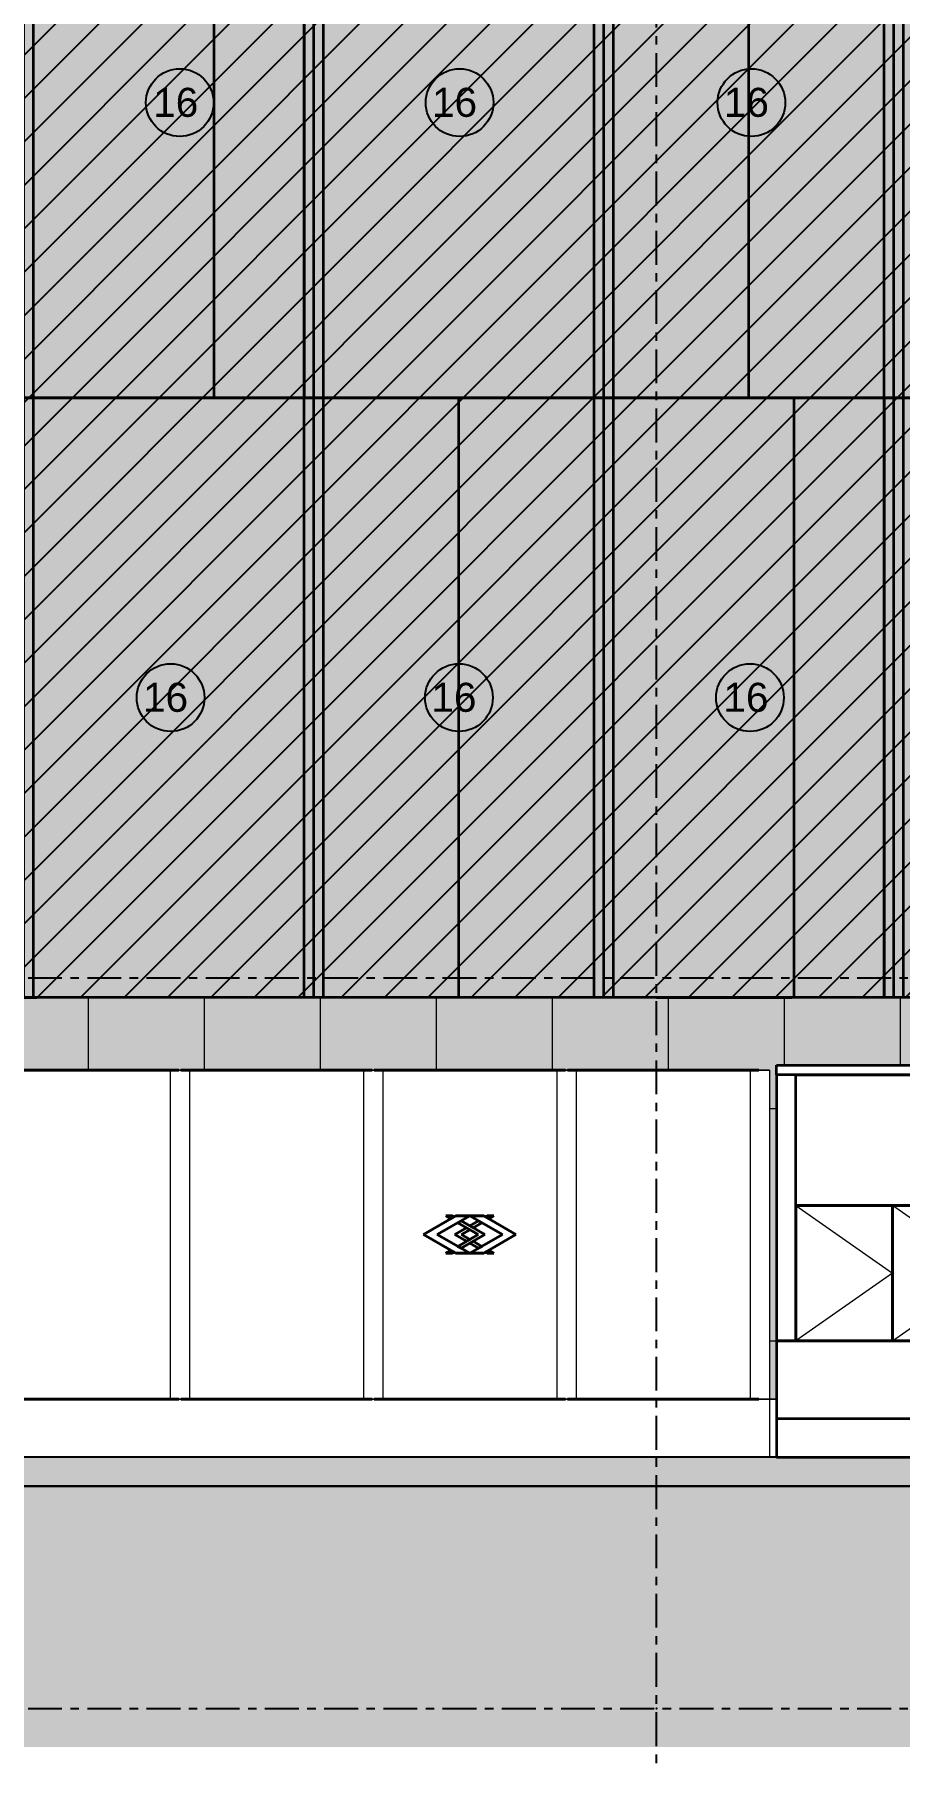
# Model space of a CAD drawing. Header units: millimetres. Extents: x -1379 to 1385823, y -4884429 to 548763.
# Drawn here: x 561777 to 566250, y -2345245 to -2336324 of the extents above; entities that cross this region are included whole.
import ezdxf
from ezdxf.enums import TextEntityAlignment as Align

# ---------------------------------------------------------------- set-up
doc = ezdxf.new("R2010")
doc.units = ezdxf.units.MM
doc.linetypes.add('CENTER', pattern=[50.8, 31.75, -6.35, 6.35, -6.35])
doc.linetypes.add('TA_GL_000.70000', pattern=[1.925, 0.7, -0.175, 0.175, -0.175, 0.7])
for name, color, linetype in [('000 - 0_SYM_DWG_GRIDLINE_MAIN_COLOR_251', 7, 'Continuous'), ('000 - 0_SYM_DWG_SLOPE-SYM_TEXT_COLOR_3', 7, 'Continuous'), ('000 - CONCRETE_COL_HATCH_', 7, 'Continuous'), ('000 - EXISTING_PRECAST_MAIN_COLOR_3', 7, 'Continuous'), ('000 - GRID', 7, 'CENTER')]:
    doc.layers.add(name, color=color, linetype=linetype)
for name, color, linetype, lineweight in [('A-ANNO-IDEN', 7, 'Continuous', 25), ('A-COLS-E', 7, 'Continuous', 35), ('A-DETL', 7, 'Continuous', 70), ('A-DETL-GENF', 7, 'Continuous', 35), ('A-DETL-THIN', 7, 'Continuous', 25), ('A-FLOR-E', 7, 'Continuous', 35), ('A-FLOR-FNSH', 7, 'Continuous', 70), ('A-FLOR-PATT', 7, 'Continuous', 70), ('A-GLAZ-CURT', 7, 'Continuous', 35), ('A-GLAZ-CWMG', 7, 'Continuous', 35), ('A-WALL-PATT', 7, 'Continuous', 70), ('I-WALL-E', 7, 'Continuous', 50), ('Q-CASE', 7, 'Continuous', 35), ('Q-CASE-HDLN', 7, 'Continuous', 9), ('WALL-E', 7, 'Continuous', 50)]:
    doc.layers.add(name, color=color, linetype=linetype, lineweight=lineweight)
doc.styles.add('ARIAL', font='arial.ttf')
doc.styles.add('TA', font='', dxfattribs={"height": 4.5})
doc.styles.get('TA').set_extended_font_data('Cordia New')

# ---------------------------------------------------------------- blocks, each defined once
blk = doc.blocks.new('DPA_Rectangular - 300 x 700mm-3612791-IV01 - ELEVATION 2')
at = {"layer": 'A-COLS-E', "color": 7}
for p, q in [((-2306137.7, 103675), (-2306037.7, 103675)), ((-2306037.7, 103675), (-2306137.7, 103675)), ((-2305537.7, 103675), (-2305437.7, 103675)), ((-2305437.7, 103675), (-2305537.7, 103675))]:
    blk.add_line(p, q, dxfattribs=at)
blk = doc.blocks.new('DPA_Rectangular - 300 x 700mm-5176290-IV01 - ELEVATION 2')
at = {"layer": 'A-COLS-E', "color": 7}
for p, q in [((-2310042.7, 103675), (-2309342.7, 103675)), ((-2309342.7, 103675), (-2310042.7, 103675))]:
    blk.add_line(p, q, dxfattribs=at)
blk = doc.blocks.new('DPA_Rectangular - 300 x 700mm-V20-IV01 - ELEVATION 2')
at = {"layer": 'A-COLS-E', "color": 7}
for p, q in [((-2301042.7, 103675), (-2300342.7, 103675)), ((-2300342.7, 103675), (-2301042.7, 103675))]:
    blk.add_line(p, q, dxfattribs=at)
blk = doc.blocks.new('DPA_FREESTANDING FH-FDC - _L_1200 X _D_600 _H_900MM-4081730-IV01 - ELEVATION 2')
at = {"layer": 'Q-CASE', "color": 7}
for p, q in [((-2305517.9, 103325), (-2304317.9, 103325)), ((-2305517.9, 103275), (-2305517.9, 103325)), ((-2304317.9, 103275), (-2304317.9, 103325)), ((-2305417.9, 103275), (-2305517.9, 103275)), ((-2305517.9, 103275), (-2305517.9, 101900)), ((-2304317.9, 103275), (-2305517.9, 103275)), ((-2304417.9, 103275), (-2305417.9, 103275)), ((-2305417.9, 101900), (-2305417.9, 103275)), ((-2305417.9, 103275), (-2304417.9, 103275)), ((-2304417.9, 103275), (-2304417.9, 101900)), ((-2304317.9, 103275), (-2304417.9, 103275)), ((-2304317.9, 101900), (-2304317.9, 103275)), ((-2305417.9, 102600), (-2304417.9, 102600)), ((-2304917.9, 102600), (-2305417.9, 102600)), ((-2305417.9, 102600), (-2305417.9, 101900)), ((-2304417.9, 102600), (-2304917.9, 102600)), ((-2304917.9, 102600), (-2304917.9, 101900)), ((-2304917.9, 101900), (-2304917.9, 102600)), ((-2304417.9, 101900), (-2304417.9, 102600)), ((-2304317.9, 101900), (-2305517.9, 101900)), ((-2305517.9, 101900), (-2305517.9, 101300)), ((-2304317.9, 101900), (-2305517.9, 101900)), ((-2305517.9, 101900), (-2305517.9, 101500)), ((-2305517.9, 101900), (-2305417.9, 101900)), ((-2305417.9, 101900), (-2304417.9, 101900)), ((-2305417.9, 101900), (-2304917.9, 101900)), ((-2304917.9, 101900), (-2304417.9, 101900)), ((-2304417.9, 101900), (-2304317.9, 101900)), ((-2304317.9, 101300), (-2304317.9, 101900)), ((-2304317.9, 101500), (-2304317.9, 101900)), ((-2305517.9, 101500), (-2304317.9, 101500)), ((-2305517.9, 101300), (-2304317.9, 101300)), ((-2305517.9, 101300), (-2304317.9, 101300)), ((-2305517.9, 101300), (-2304317.9, 101300))]:
    blk.add_line(p, q, dxfattribs=at)
at = {"layer": 'Q-CASE-HDLN', "color": 7}
for p, q in [((-2305417.9, 102600), (-2304917.9, 102250)), ((-2304417.9, 102250), (-2304917.9, 102600)), ((-2304917.9, 102250), (-2305417.9, 101900)), ((-2304917.9, 101900), (-2304417.9, 102250))]:
    blk.add_line(p, q, dxfattribs=at)
blk = doc.blocks.new('Rectangular Mullion - Mullion_H-Beam-5464833-IV01 - ELEVATION 2')
at = {"layer": 'A-GLAZ-CWMG', "color": 7, "lineweight": 9}
for p, q in [((-2305653.5, 103300), (-2305608.5, 103300)), ((-2305608.5, 103300), (-2305653.5, 103300)), ((-2305653.5, 103300), (-2305553.5, 103300)), ((-2305553.5, 103300), (-2305653.5, 103300)), ((-2305653.5, 103300), (-2305653.5, 101600)), ((-2305653.5, 103300), (-2305653.5, 101600)), ((-2305553.5, 103300), (-2305598.5, 103300)), ((-2305598.5, 103300), (-2305553.5, 103300)), ((-2305553.5, 103300), (-2305553.5, 101600)), ((-2305553.5, 103300), (-2305553.5, 101600)), ((-2305553.5, 103300), (-2305553.5, 101600)), ((-2305553.5, 103300), (-2305553.5, 101600)), ((-2305653.5, 101600), (-2305553.5, 101600)), ((-2305553.5, 101600), (-2305653.5, 101600)), ((-2305653.5, 101600), (-2305608.5, 101600)), ((-2305608.5, 101600), (-2305653.5, 101600)), ((-2305553.5, 101600), (-2305598.5, 101600)), ((-2305598.5, 101600), (-2305553.5, 101600))]:
    blk.add_line(p, q, dxfattribs=at)
blk = doc.blocks.new('Curtain Panel Precast - Precast-5464831-IV01 - ELEVATION 2')
at = {"layer": 'A-GLAZ-CURT', "color": 7}
for p, q in [((-2305608.5, 103300), (-2306598.5, 103300)), ((-2306598.5, 103300), (-2305608.5, 103300)), ((-2305608.5, 101600), (-2306598.5, 101600)), ((-2306598.5, 101600), (-2305608.5, 101600))]:
    blk.add_line(p, q, dxfattribs=at)
blk = doc.blocks.new('Curtain Panel Precast - Precast w MRTA Logo-5466455-IV01 - ELEVATION 2')
at = {"layer": 'A-GLAZ-CURT', "color": 7}
for p, q in [((-2306608.5, 103300), (-2307598.5, 103300)), ((-2307598.5, 103300), (-2306608.5, 103300)), ((-2307175.4, 102547), (-2307342.5, 102450)), ((-2307342.5, 102450), (-2307175.4, 102547)), ((-2307272.4, 102450), (-2307103.5, 102547)), ((-2307103.5, 102547), (-2307272.4, 102450)), ((-2307193, 102547), (-2307228.3, 102547)), ((-2307228.3, 102547), (-2307201.8, 102531.7)), ((-2307201.8, 102531.7), (-2307228.3, 102547)), ((-2307228.3, 102547), (-2307193, 102547)), ((-2307201.8, 102531.7), (-2307184.2, 102541.9)), ((-2307184.2, 102541.9), (-2307201.8, 102531.7)), ((-2307184.2, 102541.9), (-2307193, 102547)), ((-2307193, 102547), (-2307184.2, 102541.9)), ((-2307103.5, 102547), (-2307175.4, 102547)), ((-2307175.4, 102547), (-2307103.5, 102547)), ((-2307148.4, 102521.2), (-2307166.1, 102511)), ((-2307166.1, 102511), (-2307148.4, 102521.2)), ((-2307166.1, 102511), (-2307060.7, 102450)), ((-2307060.7, 102450), (-2307166.1, 102511)), ((-2307025.4, 102450), (-2307148.4, 102521.2)), ((-2307148.4, 102521.2), (-2307025.4, 102450)), ((-2307031.7, 102547), (-2307103.5, 102547)), ((-2307103.5, 102547), (-2306934.7, 102450)), ((-2306934.7, 102450), (-2307103.5, 102547)), ((-2307103.5, 102547), (-2307031.7, 102547)), ((-2307058.7, 102521.2), (-2307103.5, 102495.2)), ((-2307103.5, 102495.2), (-2307058.7, 102521.2)), ((-2307103.5, 102495.2), (-2307085.7, 102484.9)), ((-2307085.7, 102484.9), (-2307103.5, 102495.2)), ((-2307085.7, 102484.9), (-2307040.8, 102511)), ((-2307040.8, 102511), (-2307085.7, 102484.9)), ((-2307040.8, 102511), (-2307058.7, 102521.2)), ((-2307058.7, 102521.2), (-2307040.8, 102511)), ((-2306864.6, 102450), (-2307031.7, 102547)), ((-2307031.7, 102547), (-2306864.6, 102450)), ((-2307014.1, 102547), (-2307022.9, 102541.9)), ((-2307022.9, 102541.9), (-2307014.1, 102547)), ((-2307022.9, 102541.9), (-2307005.2, 102531.7)), ((-2307005.2, 102531.7), (-2307022.9, 102541.9)), ((-2306978.8, 102547), (-2307014.1, 102547)), ((-2307014.1, 102547), (-2306978.8, 102547)), ((-2307005.2, 102531.7), (-2306978.8, 102547)), ((-2306978.8, 102547), (-2307005.2, 102531.7)), ((-2307342.5, 102450), (-2307175.4, 102353)), ((-2307175.4, 102353), (-2307342.5, 102450)), ((-2307103.5, 102353), (-2307272.4, 102450)), ((-2307272.4, 102450), (-2307103.5, 102353)), ((-2307121.2, 102485), (-2307181.6, 102450)), ((-2307181.6, 102450), (-2307121.2, 102485)), ((-2307181.6, 102450), (-2307121.2, 102415)), ((-2307121.2, 102415), (-2307181.6, 102450)), ((-2307060.7, 102450), (-2307166.1, 102389)), ((-2307166.1, 102389), (-2307060.7, 102450)), ((-2307148.4, 102378.8), (-2307025.4, 102450)), ((-2307025.4, 102450), (-2307148.4, 102378.8)), ((-2307146.3, 102450), (-2307103.6, 102474.8)), ((-2307103.6, 102474.8), (-2307146.3, 102450)), ((-2307103.6, 102425.2), (-2307146.3, 102450)), ((-2307146.3, 102450), (-2307103.6, 102425.2)), ((-2307103.6, 102474.8), (-2307121.2, 102485)), ((-2307121.2, 102485), (-2307103.6, 102474.8)), ((-2307121.2, 102415), (-2307103.6, 102425.2)), ((-2307103.6, 102425.2), (-2307121.2, 102415)), ((-2306934.7, 102450), (-2307103.5, 102353)), ((-2307103.5, 102353), (-2306934.7, 102450)), ((-2307085.7, 102415.1), (-2307103.5, 102404.8)), ((-2307103.5, 102404.8), (-2307085.7, 102415.1)), ((-2307103.5, 102404.8), (-2307058.7, 102378.8)), ((-2307058.7, 102378.8), (-2307103.5, 102404.8)), ((-2307040.8, 102389), (-2307085.7, 102415.1)), ((-2307085.7, 102415.1), (-2307040.8, 102389)), ((-2307031.6, 102353), (-2306864.6, 102450)), ((-2306864.6, 102450), (-2307031.6, 102353)), ((-2307201.8, 102368.3), (-2307228.3, 102353)), ((-2307228.3, 102353), (-2307201.8, 102368.3)), ((-2307228.3, 102353), (-2307193, 102353)), ((-2307193, 102353), (-2307228.3, 102353)), ((-2307184.2, 102358.1), (-2307201.8, 102368.3)), ((-2307201.8, 102368.3), (-2307184.2, 102358.1)), ((-2307193, 102353), (-2307184.2, 102358.1)), ((-2307184.2, 102358.1), (-2307193, 102353)), ((-2307175.4, 102353), (-2307103.5, 102353)), ((-2307103.5, 102353), (-2307175.4, 102353)), ((-2307166.1, 102389), (-2307148.4, 102378.8)), ((-2307148.4, 102378.8), (-2307166.1, 102389)), ((-2307103.5, 102353), (-2307031.6, 102353)), ((-2307031.6, 102353), (-2307103.5, 102353)), ((-2307058.7, 102378.8), (-2307040.8, 102389)), ((-2307040.8, 102389), (-2307058.7, 102378.8)), ((-2307005.2, 102368.3), (-2307022.9, 102358.1)), ((-2307022.9, 102358.1), (-2307005.2, 102368.3)), ((-2307022.9, 102358.1), (-2307014.1, 102353)), ((-2307014.1, 102353), (-2307022.9, 102358.1)), ((-2307014.1, 102353), (-2306978.8, 102353)), ((-2306978.8, 102353), (-2307014.1, 102353)), ((-2306978.8, 102353), (-2307005.2, 102368.3)), ((-2307005.2, 102368.3), (-2306978.8, 102353)), ((-2306608.5, 101600), (-2307598.5, 101600)), ((-2307598.5, 101600), (-2306608.5, 101600))]:
    blk.add_line(p, q, dxfattribs=at)
blk = doc.blocks.new('Rectangular Mullion - Mullion_Beam 300x700-5462458-IV01 - ELEVATION 2')
at = {"layer": 'A-GLAZ-CWMG', "color": 7, "lineweight": 9}
blk.add_line((-2309603.5, 101600), (-2310603.5, 101600), dxfattribs=at)
blk.add_line((-2309603.5, 101600), (-2310603.5, 101600), dxfattribs=at)
blk = doc.blocks.new('Rectangular Mullion - Mullion_Beam 300x700-5466502-IV01 - ELEVATION 2')
at = {"layer": 'A-GLAZ-CWMG', "color": 7, "lineweight": 9}
for q in [(-2306603.5, 101600), (-2306603.5, 101600), (-2305553.5, 101300)]:
    blk.add_line((-2305553.5, 101600), q, dxfattribs=at)
blk = doc.blocks.new('Rectangular Mullion - Mullion_H-Beam-5464829-IV01 - ELEVATION 2')
at = {"layer": 'A-GLAZ-CWMG', "color": 7, "lineweight": 9}
for p, q in [((-2306653.5, 103300), (-2306608.5, 103300)), ((-2306608.5, 103300), (-2306653.5, 103300)), ((-2306653.5, 103300), (-2306553.5, 103300)), ((-2306553.5, 103300), (-2306653.5, 103300)), ((-2306653.5, 103300), (-2306653.5, 101600)), ((-2306653.5, 103300), (-2306653.5, 101600)), ((-2306553.5, 103300), (-2306598.5, 103300)), ((-2306598.5, 103300), (-2306553.5, 103300)), ((-2306553.5, 103300), (-2306553.5, 101600)), ((-2306553.5, 103300), (-2306553.5, 101600)), ((-2306653.5, 101600), (-2306553.5, 101600)), ((-2306553.5, 101600), (-2306653.5, 101600)), ((-2306653.5, 101600), (-2306608.5, 101600)), ((-2306608.5, 101600), (-2306653.5, 101600)), ((-2306553.5, 101600), (-2306598.5, 101600)), ((-2306598.5, 101600), (-2306553.5, 101600))]:
    blk.add_line(p, q, dxfattribs=at)
blk = doc.blocks.new('DPA_Curved type A 1 - Curved Type A-V115-IV01 - ELEVATION 2')
at = {"layer": 'A-DETL', "color": 7, "lineweight": 9}
blk.add_line((-2303409.7, 103675), (-2303409.7, 106775), dxfattribs=at)
at = {"layer": 'A-GLAZ-CURT', "color": 7}
for p, q in [((-2304909.7, 106775), (-2304859.7, 106775)), ((-2304909.7, 103675), (-2304909.7, 106775)), ((-2304859.7, 106775), (-2303459.7, 106775)), ((-2304859.7, 103675), (-2304859.7, 106775)), ((-2304859.7, 103675), (-2304859.7, 106775)), ((-2303459.7, 106775), (-2303409.7, 106775)), ((-2303459.7, 103675), (-2303459.7, 106775)), ((-2303459.7, 103675), (-2303459.7, 106775)), ((-2304859.7, 103675), (-2304909.7, 103675)), ((-2303459.7, 103675), (-2304859.7, 103675)), ((-2303409.7, 103675), (-2303459.7, 103675))]:
    blk.add_line(p, q, dxfattribs=at)
blk = doc.blocks.new('DPA_Curved type C_Left 1 - Curved Type C_Left-V116-IV01 - ELEVATION 2')
at = {"layer": 'A-DETL', "color": 7, "lineweight": 9}
blk.add_line((-2304909.7, 103675), (-2304909.7, 106775), dxfattribs=at)
at = {"layer": 'A-GLAZ-CURT', "color": 7}
for p, q in [((-2306409.7, 106775), (-2306359.7, 106775)), ((-2306409.7, 103675), (-2306409.7, 106775)), ((-2306359.7, 106775), (-2305426.4, 106775)), ((-2306359.7, 103675), (-2306359.7, 106775)), ((-2306359.7, 103675), (-2306359.7, 106775)), ((-2305426.4, 106775), (-2304959.7, 106775)), ((-2305426.4, 103675), (-2305426.4, 106775)), ((-2304959.7, 106775), (-2304909.7, 106775)), ((-2304959.7, 106775), (-2304959.7, 103675)), ((-2304959.7, 103675), (-2304959.7, 106775)), ((-2306359.7, 103675), (-2306409.7, 103675)), ((-2305426.4, 103675), (-2306359.7, 103675)), ((-2304959.7, 103675), (-2305426.4, 103675)), ((-2304909.7, 103675), (-2304959.7, 103675))]:
    blk.add_line(p, q, dxfattribs=at)
blk = doc.blocks.new('DPA_Curved type B 1 - Curved Type B-V100-IV01 - ELEVATION 2')
at = {"layer": 'A-DETL', "color": 7, "lineweight": 9}
blk.add_line((-2306409.7, 103675), (-2306409.7, 106775), dxfattribs=at)
at = {"layer": 'A-GLAZ-CURT', "color": 7}
for p, q in [((-2307909.7, 106775), (-2307859.7, 106775)), ((-2307909.7, 103675), (-2307909.7, 106775)), ((-2307859.7, 106775), (-2307159.7, 106775)), ((-2307859.7, 103675), (-2307859.7, 106775)), ((-2307859.7, 103675), (-2307859.7, 106775)), ((-2307159.7, 106775), (-2306459.7, 106775)), ((-2307159.7, 103675), (-2307159.7, 106775)), ((-2306459.7, 106775), (-2306409.7, 106775)), ((-2306459.7, 103675), (-2306459.7, 106775)), ((-2306459.7, 103675), (-2306459.7, 106775)), ((-2307859.7, 103675), (-2307909.7, 103675)), ((-2307159.7, 103675), (-2307859.7, 103675)), ((-2306459.7, 103675), (-2307159.7, 103675)), ((-2306409.7, 103675), (-2306459.7, 103675))]:
    blk.add_line(p, q, dxfattribs=at)
blk = doc.blocks.new('DPA_Curved type C_Left 1 - Curved Type C_Left-V117-IV01 - ELEVATION 2')
at = {"layer": 'A-DETL', "color": 7, "lineweight": 9}
blk.add_line((-2303409.7, 106775), (-2303409.7, 109825), dxfattribs=at)
at = {"layer": 'A-GLAZ-CURT', "color": 7}
for p, q in [((-2304909.7, 109825), (-2304859.7, 109825)), ((-2304909.7, 106775), (-2304909.7, 109825)), ((-2304859.7, 109825), (-2303926.4, 109825)), ((-2304859.7, 106775), (-2304859.7, 109825)), ((-2304859.7, 106775), (-2304859.7, 109825)), ((-2303926.4, 109825), (-2303459.7, 109825)), ((-2303926.4, 106775), (-2303926.4, 109825)), ((-2303459.7, 109825), (-2303409.7, 109825)), ((-2303459.7, 109825), (-2303459.7, 106775)), ((-2303459.7, 106775), (-2303459.7, 109825)), ((-2304859.7, 106775), (-2304909.7, 106775)), ((-2303926.4, 106775), (-2304859.7, 106775)), ((-2303459.7, 106775), (-2303926.4, 106775)), ((-2303409.7, 106775), (-2303459.7, 106775))]:
    blk.add_line(p, q, dxfattribs=at)
blk = doc.blocks.new('DPA_Curved type B 1 - Curved Type B-V118-IV01 - ELEVATION 2')
at = {"layer": 'A-DETL', "color": 7, "lineweight": 9}
blk.add_line((-2304909.7, 106775), (-2304909.7, 109825), dxfattribs=at)
at = {"layer": 'A-GLAZ-CURT', "color": 7}
for p, q in [((-2306409.7, 109825), (-2306359.7, 109825)), ((-2306409.7, 106775), (-2306409.7, 109825)), ((-2306359.7, 109825), (-2305659.7, 109825)), ((-2306359.7, 106775), (-2306359.7, 109825)), ((-2306359.7, 106775), (-2306359.7, 109825)), ((-2305659.7, 109825), (-2304959.7, 109825)), ((-2305659.7, 106775), (-2305659.7, 109825)), ((-2304959.7, 109825), (-2304909.7, 109825)), ((-2304959.7, 106775), (-2304959.7, 109825)), ((-2304959.7, 106775), (-2304959.7, 109825)), ((-2306359.7, 106775), (-2306409.7, 106775)), ((-2305659.7, 106775), (-2306359.7, 106775)), ((-2304959.7, 106775), (-2305659.7, 106775)), ((-2304909.7, 106775), (-2304959.7, 106775))]:
    blk.add_line(p, q, dxfattribs=at)
blk = doc.blocks.new('DPA_Curved type A 1 - Curved Type A-V119-IV01 - ELEVATION 2')
at = {"layer": 'A-DETL', "color": 7, "lineweight": 9}
blk.add_line((-2306409.7, 106775), (-2306409.7, 109825), dxfattribs=at)
at = {"layer": 'A-GLAZ-CURT', "color": 7}
for p, q in [((-2307909.7, 109825), (-2307859.7, 109825)), ((-2307909.7, 106775), (-2307909.7, 109825)), ((-2307859.7, 109825), (-2306459.7, 109825)), ((-2307859.7, 106775), (-2307859.7, 109825)), ((-2307859.7, 106775), (-2307859.7, 109825)), ((-2306459.7, 109825), (-2306409.7, 109825)), ((-2306459.7, 106775), (-2306459.7, 109825)), ((-2306459.7, 106775), (-2306459.7, 109825)), ((-2307859.7, 106775), (-2307909.7, 106775)), ((-2306459.7, 106775), (-2307859.7, 106775)), ((-2306409.7, 106775), (-2306459.7, 106775))]:
    blk.add_line(p, q, dxfattribs=at)
blk = doc.blocks.new('DPA_TAG_Multi Tags_Specific - Exterior-5922051-IV01 - ELEVATION 2')
at = {"layer": 'A-ANNO-IDEN', "color": 7}
blk.add_circle((-2302740, 108300), 350, dxfattribs=at)
blk = doc.blocks.new('C-1-IV01_REV00_20260605-145254_ELEVATION_2_EX')
at = {"layer": 'A-DETL-GENF', "lineweight": 9}
h = blk.add_hatch(dxfattribs=at)
h.set_pattern_fill('FP_37', style=0, pattern_type=2)
h.set_pattern_definition([(45, (994.86, -1), (0, 449.0128), [317.5, -317.5]), (45, (910.67, 83.17), (0, 449.0128), [317.5, -317.5]), (45, (826.5, 167.36), (0, 449.0128), [317.5, -317.5]), (135, (826.5, 223.5), (-449.0128, 3e-14), [317.5, -317.5]), (135, (910.67, 307.7), (-449.0128, 3e-14), [317.5, -317.5]), (135, (994.86, 391.87), (-449.0128, 3e-14), [317.5, -317.5])])
h.paths.add_polyline_path([(-23297.8, 99801.3), (7193.5, 99801.3), (7193.5, 101149), (-23297.8, 101149)])
at = {"layer": 'A-FLOR-PATT', "lineweight": 35}
blk.add_hatch(color=7, dxfattribs=at).paths.add_polyline_path([(-8052.1, 101149), (7115.2, 101149), (7115.2, 101299), (-12141.1, 101299), (-12141.1, 101149), (-8528.6, 101149)])
at = {"layer": 'A-WALL-PATT', "lineweight": 9}
h = blk.add_hatch(dxfattribs=at)
h.set_pattern_fill('FP_21', style=0, pattern_type=2)
h.set_pattern_definition([(0, (994.86, -1.01), (406.4, 101.6), [33.528, -271.272, 33.528, -271.272, -1625.6]), (0, (994.86, -1.01), (406.4, 101.6), [-609.6, 33.528, -576.072, 33.528, -271.272, -711.2]), (0, (994.86, -1.01), (406.4, 101.6), [-1524, 33.528, -169.672, 33.528, -474.472]), (120, (1147.26, 49.79), (-291.18818, 301.15272), [33.528, -271.272, 33.528, -271.272, -1625.6]), (120, (1147.26, 49.79), (-291.18818, 301.15272), [-609.6, 33.528, -576.072, 33.528, -271.272, -711.2]), (120, (1147.26, 49.79), (-291.18818, 301.15272), [-1524, 33.528, -169.672, 33.528, -474.472]), (240, (1198.06, 252.99), (-115.21182, -402.75272), [33.528, -271.272, 33.528, -271.272, -1625.6]), (240, (1198.06, 252.99), (-115.21182, -402.75272), [-609.6, 33.528, -576.072, 33.528, -271.272, -711.2]), (240, (1198.06, 252.99), (-115.21182, -402.75272), [-1524, 33.528, -169.672, 33.528, -474.472])])
h.paths.add_polyline_path([(-16345, 101324), (-14695.5, 101324), (-14695.5, 101326), (-14110.5, 101326), (-14110.5, 101324), (-12565.4, 101324), (-12565.4, 101599), (-12395.7, 101599), (-12395.7, 103299), (-6220.8, 103299), (-6220.8, 101599), (-6185.2, 101599), (-6185.2, 103324), (-4985.2, 103324), (-4985.2, 101599), (-4945.2, 101599), (-4945.2, 103299), (-760, 103299), (-760, 103674), (-16345, 103674), (-16345, 101360.7)])
h.paths.add_polyline_path([(-16238.1, 101749), (-16238.1, 101799), (-16143.1, 101799), (-16143.1, 101749), (-16151.4, 101749)])
h.paths.add_polyline_path([(-16238.1, 102849), (-16238.1, 102899), (-16143.1, 102899), (-16143.1, 102849), (-16151.4, 102849)])
h = blk.add_hatch(dxfattribs=at)
h.set_pattern_fill('FP_22', style=0, pattern_type=2)
h.set_pattern_definition([(0, (-15745, 100124), (0, 1200), []), (90, (-15745, 100124), (-600, 4e-14), [])])
h.paths.add_polyline_path([(-16345, 101324), (-14695.5, 101324), (-14695.5, 101326), (-14110.5, 101326), (-14110.5, 101324), (-12565.4, 101324), (-12565.4, 101599), (-12395.7, 101599), (-12395.7, 103299), (-6220.8, 103299), (-6220.8, 101599), (-6185.2, 101599), (-6185.2, 103324), (-4985.2, 103324), (-4985.2, 101599), (-4945.2, 101599), (-4945.2, 103299), (-760, 103299), (-760, 103674), (-16345, 103674), (-16345, 101360.7)])
h.paths.add_polyline_path([(-16238.1, 101749), (-16238.1, 101799), (-16143.1, 101799), (-16143.1, 101749), (-16151.4, 101749)])
h.paths.add_polyline_path([(-16238.1, 102849), (-16238.1, 102899), (-16143.1, 102899), (-16143.1, 102849), (-16151.4, 102849)])
at = {"layer": 'A-DETL-THIN', "color": 7}
blk.add_line((7193.5, 101149), (-23297.8, 101149), dxfattribs=at)
at = {"layer": 'A-FLOR-E', "color": 7, "lineweight": 9}
for p, q in [((-15845, 103674), (-6205, 103674)), ((-7425, 103674), (-10310, 103674)), ((-10010, 103674), (-10110, 103674)), ((-10110, 103674), (-7625, 103674)), ((-7625, 103674), (-10010, 103674)), ((-6805, 103674), (-7425, 103674)), ((-7425, 103674), (-6705, 103674)), ((-6705, 103674), (-7425, 103674)), ((-7425, 103674), (-6705, 103674)), ((-6705, 103674), (-7425, 103674)), ((-7425, 103674), (-6805, 103674)), ((-6705, 103674), (-7425, 103674)), ((-7425, 103674), (-6705, 103674)), ((-6705, 103674), (-7425, 103674)), ((-6105, 103674), (-6805, 103674)), ((-6805, 103674), (-6705, 103674)), ((-6205, 103674), (-6105, 103674)), ((-6205, 103674), (-1310, 103674)), ((-1310, 103674), (-6205, 103674)), ((-1710, 103674), (-6105, 103674)), ((-6105, 103674), (-1710, 103674)), ((-11345, 101299), (7093.9, 101299)), ((-4945.2, 101299), (-6220.8, 101299)), ((7093.9, 101149), (-11345, 101149)), ((-6220.8, 101149), (-4945.2, 101149))]:
    blk.add_line(p, q, dxfattribs=at)
at = {"layer": 'A-FLOR-FNSH', "color": 7, "lineweight": 25}
for p, q in [((7115.2, 101299), (-12141.1, 101299)), ((-12141.1, 101149), (7115.2, 101149))]:
    blk.add_line(p, q, dxfattribs=at)
at = {"layer": 'I-WALL-E', "color": 7, "lineweight": 9}
for p, q in [((-760, 103674), (-16345, 103674)), ((-16345, 103674), (-810, 103674)), ((-6705, 103674), (-7425, 103674)), ((-7425, 103674), (-6705, 103674)), ((-810, 103674), (-6205, 103674)), ((-6205, 103674), (-810, 103674)), ((-6220.8, 101299), (-4945.2, 101299)), ((-4945.2, 101299), (-6220.8, 101299))]:
    blk.add_line(p, q, dxfattribs=at)
at = {"layer": 'WALL-E', "color": 7, "lineweight": 9}
for p, q in [((-810, 103674), (-15845, 103674)), ((-15845, 103674), (-810, 103674)), ((-7625, 103674), (-10015, 103674)), ((-10015, 103674), (-7625, 103674)), ((-7625, 103674), (-7425, 103674)), ((-7425, 103674), (-7625, 103674)), ((-6705, 103674), (-7425, 103674)), ((-7425, 103674), (-6705, 103674)), ((-7425, 103674), (-6705, 103674)), ((-7082, 103674), (-7425, 103674)), ((-7425, 103674), (-6705, 103674)), ((-6705, 103674), (-7425, 103674)), ((-7082, 103674), (-7072, 103674)), ((-6705, 103674), (-7072, 103674)), ((-1310, 103674), (-6205, 103674)), ((-6205, 103674), (-1310, 103674)), ((-6205, 103674), (-990, 103674)), ((-5582, 103674), (-6205, 103674)), ((-5582, 103674), (-5572, 103674)), ((-4082, 103674), (-5572, 103674)), ((-11666.3, 101599), (-6185.2, 101599)), ((-6185.2, 101599), (-11542.1, 101599)), ((-6185.2, 101299), (-6185.2, 101599)), ((-6185.2, 101599), (-6185.2, 101299)), ((-11542.1, 101299), (-6185.2, 101299)), ((-6185.2, 101299), (-6220.8, 101299))]:
    blk.add_line(p, q, dxfattribs=at)
at = {"layer": 'A-ANNO-IDEN', "color": 7, "xscale": 0.5, "yscale": 0.5, "zscale": 0.5}
for p in [(1142099.4, 54149), (1143546.2, 54149), (1145055.5, 54149), (1142051.7, 51074), (1143543, 51074), (1145048.2, 51074)]:
    blk.add_blockref('DPA_TAG_Multi Tags_Specific - Exterior-5922051-IV01 - ELEVATION 2', p, dxfattribs=at)
at = {"layer": 'A-COLS-E', "color": 7}
for name, p in [('DPA_Rectangular - 300 x 700mm-5176290-IV01 - ELEVATION 2', (2299332.7, -1)), ('DPA_Rectangular - 300 x 700mm-3612791-IV01 - ELEVATION 2', (2299332.7, -1)), ('DPA_Rectangular - 300 x 700mm-V20-IV01 - ELEVATION 2', (2294237.7, -1))]:
    blk.add_blockref(name, p, dxfattribs=at)
at = {"layer": 'A-GLAZ-CURT', "color": 7}
for name, p in [('DPA_Curved type C_Left 1 - Curved Type C_Left-V117-IV01 - ELEVATION 2', (2294832.7, -1)), ('DPA_Curved type A 1 - Curved Type A-V119-IV01 - ELEVATION 2', (2299332.7, -1)), ('DPA_Curved type B 1 - Curved Type B-V118-IV01 - ELEVATION 2', (2299332.7, -1)), ('DPA_Curved type C_Left 1 - Curved Type C_Left-V117-IV01 - ELEVATION 2', (2299332.7, -1)), ('DPA_Curved type A 1 - Curved Type A-V115-IV01 - ELEVATION 2', (2294832.7, -1)), ('DPA_Curved type B 1 - Curved Type B-V100-IV01 - ELEVATION 2', (2299332.7, -1)), ('DPA_Curved type C_Left 1 - Curved Type C_Left-V116-IV01 - ELEVATION 2', (2299332.7, -1)), ('DPA_Curved type A 1 - Curved Type A-V115-IV01 - ELEVATION 2', (2299332.7, -1)), ('Curtain Panel Precast - Precast-5464831-IV01 - ELEVATION 2', (2296332.7, -1)), ('Curtain Panel Precast - Precast-5464831-IV01 - ELEVATION 2', (2297332.7, -1)), ('Curtain Panel Precast - Precast w MRTA Logo-5466455-IV01 - ELEVATION 2', (2299332.7, -1)), ('Curtain Panel Precast - Precast-5464831-IV01 - ELEVATION 2', (2299332.7, -1))]:
    blk.add_blockref(name, p, dxfattribs=at)
at = {"layer": 'A-GLAZ-CWMG', "color": 7, "lineweight": 9}
for name, p in [('Rectangular Mullion - Mullion_H-Beam-5464829-IV01 - ELEVATION 2', (2297332.7, -1)), ('Rectangular Mullion - Mullion_H-Beam-5464829-IV01 - ELEVATION 2', (2298332.7, -1)), ('Rectangular Mullion - Mullion_H-Beam-5464829-IV01 - ELEVATION 2', (2299332.7, -1)), ('Rectangular Mullion - Mullion_H-Beam-5464833-IV01 - ELEVATION 2', (2299332.7, -1)), ('Rectangular Mullion - Mullion_Beam 300x700-5462458-IV01 - ELEVATION 2', (2300332.7, -1)), ('Rectangular Mullion - Mullion_Beam 300x700-5462458-IV01 - ELEVATION 2', (2301332.7, -1)), ('Rectangular Mullion - Mullion_Beam 300x700-5462458-IV01 - ELEVATION 2', (2302332.7, -1)), ('Rectangular Mullion - Mullion_Beam 300x700-5466502-IV01 - ELEVATION 2', (2299332.7, -1))]:
    blk.add_blockref(name, p, dxfattribs=at)
at = {"layer": 'Q-CASE', "color": 7}
blk.add_blockref('DPA_FREESTANDING FH-FDC - _L_1200 X _D_600 _H_900MM-4081730-IV01 - ELEVATION 2', (2299332.7, -1), dxfattribs=at)
at = {"layer": 'A-ANNO-IDEN', "color": 7, "style": 'ARIAL'}
for p in [(-9408.1, 108225.6), (-7966.3, 108225.6), (-6457, 108225.6), (-9460.8, 105150.6), (-7969.5, 105150.6), (-6459.3, 105150.6)]:
    blk.add_text('16', height=150, dxfattribs=at).set_placement(p)
blk = doc.blocks.new('*U1841')
at = {"layer": '000 - 0_SYM_DWG_GRIDLINE_MAIN_COLOR_251', "color": 7, "linetype": 'ByBlock', "ltscale": 5}
blk.add_line((20, 0), (-470.6, 0), dxfattribs=at)
at = {"color": 7, "style": 'TA', "flags": 1}
blk.add_attdef('LOCATION', (6, -6), '', height=4.5, rotation=270, dxfattribs=at)
blk = doc.blocks.new('*U1840')
at = {"layer": '000 - 0_SYM_DWG_GRIDLINE_MAIN_COLOR_251', "color": 7, "linetype": 'ByBlock', "ltscale": 5}
blk.add_line((20, 0), (-537.7, 0), dxfattribs=at)
at = {"color": 7, "style": 'TA', "flags": 1}
blk.add_attdef('LOCATION', (6, -6), '', height=4.5, rotation=270, dxfattribs=at)
blk = doc.blocks.new('*U2273')
at = {"layer": '000 - 0_SYM_DWG_GRIDLINE_MAIN_COLOR_251', "color": 7, "linetype": 'ByBlock', "ltscale": 5}
blk.add_line((10, 0), (-345.74, 0), dxfattribs=at)
at = {"layer": '000 - 0_SYM_DWG_GRIDLINE_MAIN_COLOR_251', "color": 7}
blk.add_point((0, 0), dxfattribs=at)
at = {"color": 7, "style": 'TA', "flags": 1}
blk.add_attdef('LOCATION', (6, -6), '', height=4.5, rotation=270, dxfattribs=at)
at = {"layer": '000 - 0_SYM_DWG_SLOPE-SYM_TEXT_COLOR_3', "color": 7, "style": 'ARIAL'}
blk.add_attdef('GRID-HEAD', text='', height=4, rotation=90, dxfattribs=at).set_placement((25.6, 0), align=Align.MIDDLE_CENTER)
blk = doc.blocks.new('C-1-IV01_REV00_20260614-170635_ELEVAITON_2_DIMS')
at = {"layer": '000 - GRID', "color": 7, "linetype": 'TA_GL_000.70000'}
for name, p, xscale, yscale, zscale, rotation in [('*U2273', (-6805, 99999), 50.00000000000004, 50.00000000000004, 50.00000000000004, 270), ('*U1841', (-22530, 103775), 50, 50, 50, 180), ('*U1840', (-22530, 101300), 50, 50, 50, 180), ('*U1840', (-22530, 100000), 50, 50, 50, 180)]:
    blk.add_blockref(name, p, dxfattribs=dict(at, xscale=xscale, yscale=yscale, zscale=zscale, rotation=rotation))
blk = doc.blocks.new('C-1-IV01_REV00-1_20260614-180613_ELEVATION_2_PRECAST')
at = {"layer": '000 - CONCRETE_COL_HATCH_'}
h = blk.add_hatch(dxfattribs=at)
h.set_pattern_fill('ANSI31')
h.set_pattern_definition([(45, (0, 0), (-112.2532, 112.2532), [])])
h.paths.add_polyline_path([(-782.9, 109824), (-13027, 109824), (-13027, 106774), (-14627, 106774), (-14627, 109824), (-16372.1, 109824), (-16372.1, 103674), (-782.9, 103674)])
h = blk.add_hatch(dxfattribs=at)
h.set_pattern_fill('AR-CONC', scale=0.05)
h.set_pattern_definition([(50, (0, 0), (455.4617, -39.8477), [47.625, -523.875]), (355, (0, 0), (-88.1086, 477.6421), [38.1, -419.1015]), (100.45144, (37.96, -3.3), (367.3531, 437.7944), [40.475, -445.2256]), (46.1842, (5e-15, 127), (677.6976, -105.1058), [71.4375, -785.8125]), (96.63556, (56.5, 118.24), (593.5103, 618.5653), [60.7126, -667.839]), (351.18415, (5e-15, 127), (593.5103, 618.5653), [57.15, -628.6493]), (21, (63.5, 95.25), (379.036, -255.663), [47.625, -523.875]), (326, (63.5, 95.25), (154.505, 460.47), [38.1, -419.1]), (71.45144, (95.1, 73.94), (533.541, 204.807), [40.475, -445.2248]), (37.5, (0, 0), (7.7215, 211.3876), [0, -414.02, 0, -425.45, 0, -420.6875]), (7.5, (0, 0), (167.04916, 250.45144), [0, -242.57, 0, -404.495, 0, -160.3375]), (327.5, (-141.6, 5e-15), (338.9765, -14.32186), [0, -158.75, 0, -495.3, 0, -657.225]), (317.5, (-205.1, 8e-15), (370.32295, 63.5662), [0, -206.375, 0, -328.93, 0, -466.725])])
h.paths.add_polyline_path([(-782.9, 109824), (-13027, 109824), (-13027, 106774), (-14627, 106774), (-14627, 109824), (-16372.1, 109824), (-16372.1, 103674), (-782.9, 103674)])
at = {"layer": '000 - EXISTING_PRECAST_MAIN_COLOR_3', "color": 7}
blk.add_lwpolyline([(-782.9, 109824), (-13027, 109824), (-13027, 106774), (-14627, 106774), (-14627, 109824), (-16372.1, 109824), (-16372.1, 103674), (-782.9, 103674)], close=True, dxfattribs=at)

msp = doc.modelspace()

# ---------------------------------------------------------------- block references
at = {"color": 7}
for name in ['C-1-IV01_REV00_20260614-170635_ELEVAITON_2_DIMS', 'C-1-IV01_REV00_20260605-145254_ELEVATION_2_EX', 'C-1-IV01_REV00-1_20260614-180613_ELEVATION_2_PRECAST']:
    msp.add_blockref(name, (571798.8, -2444975.4), dxfattribs=at)

doc.saveas('drawing.dxf')
